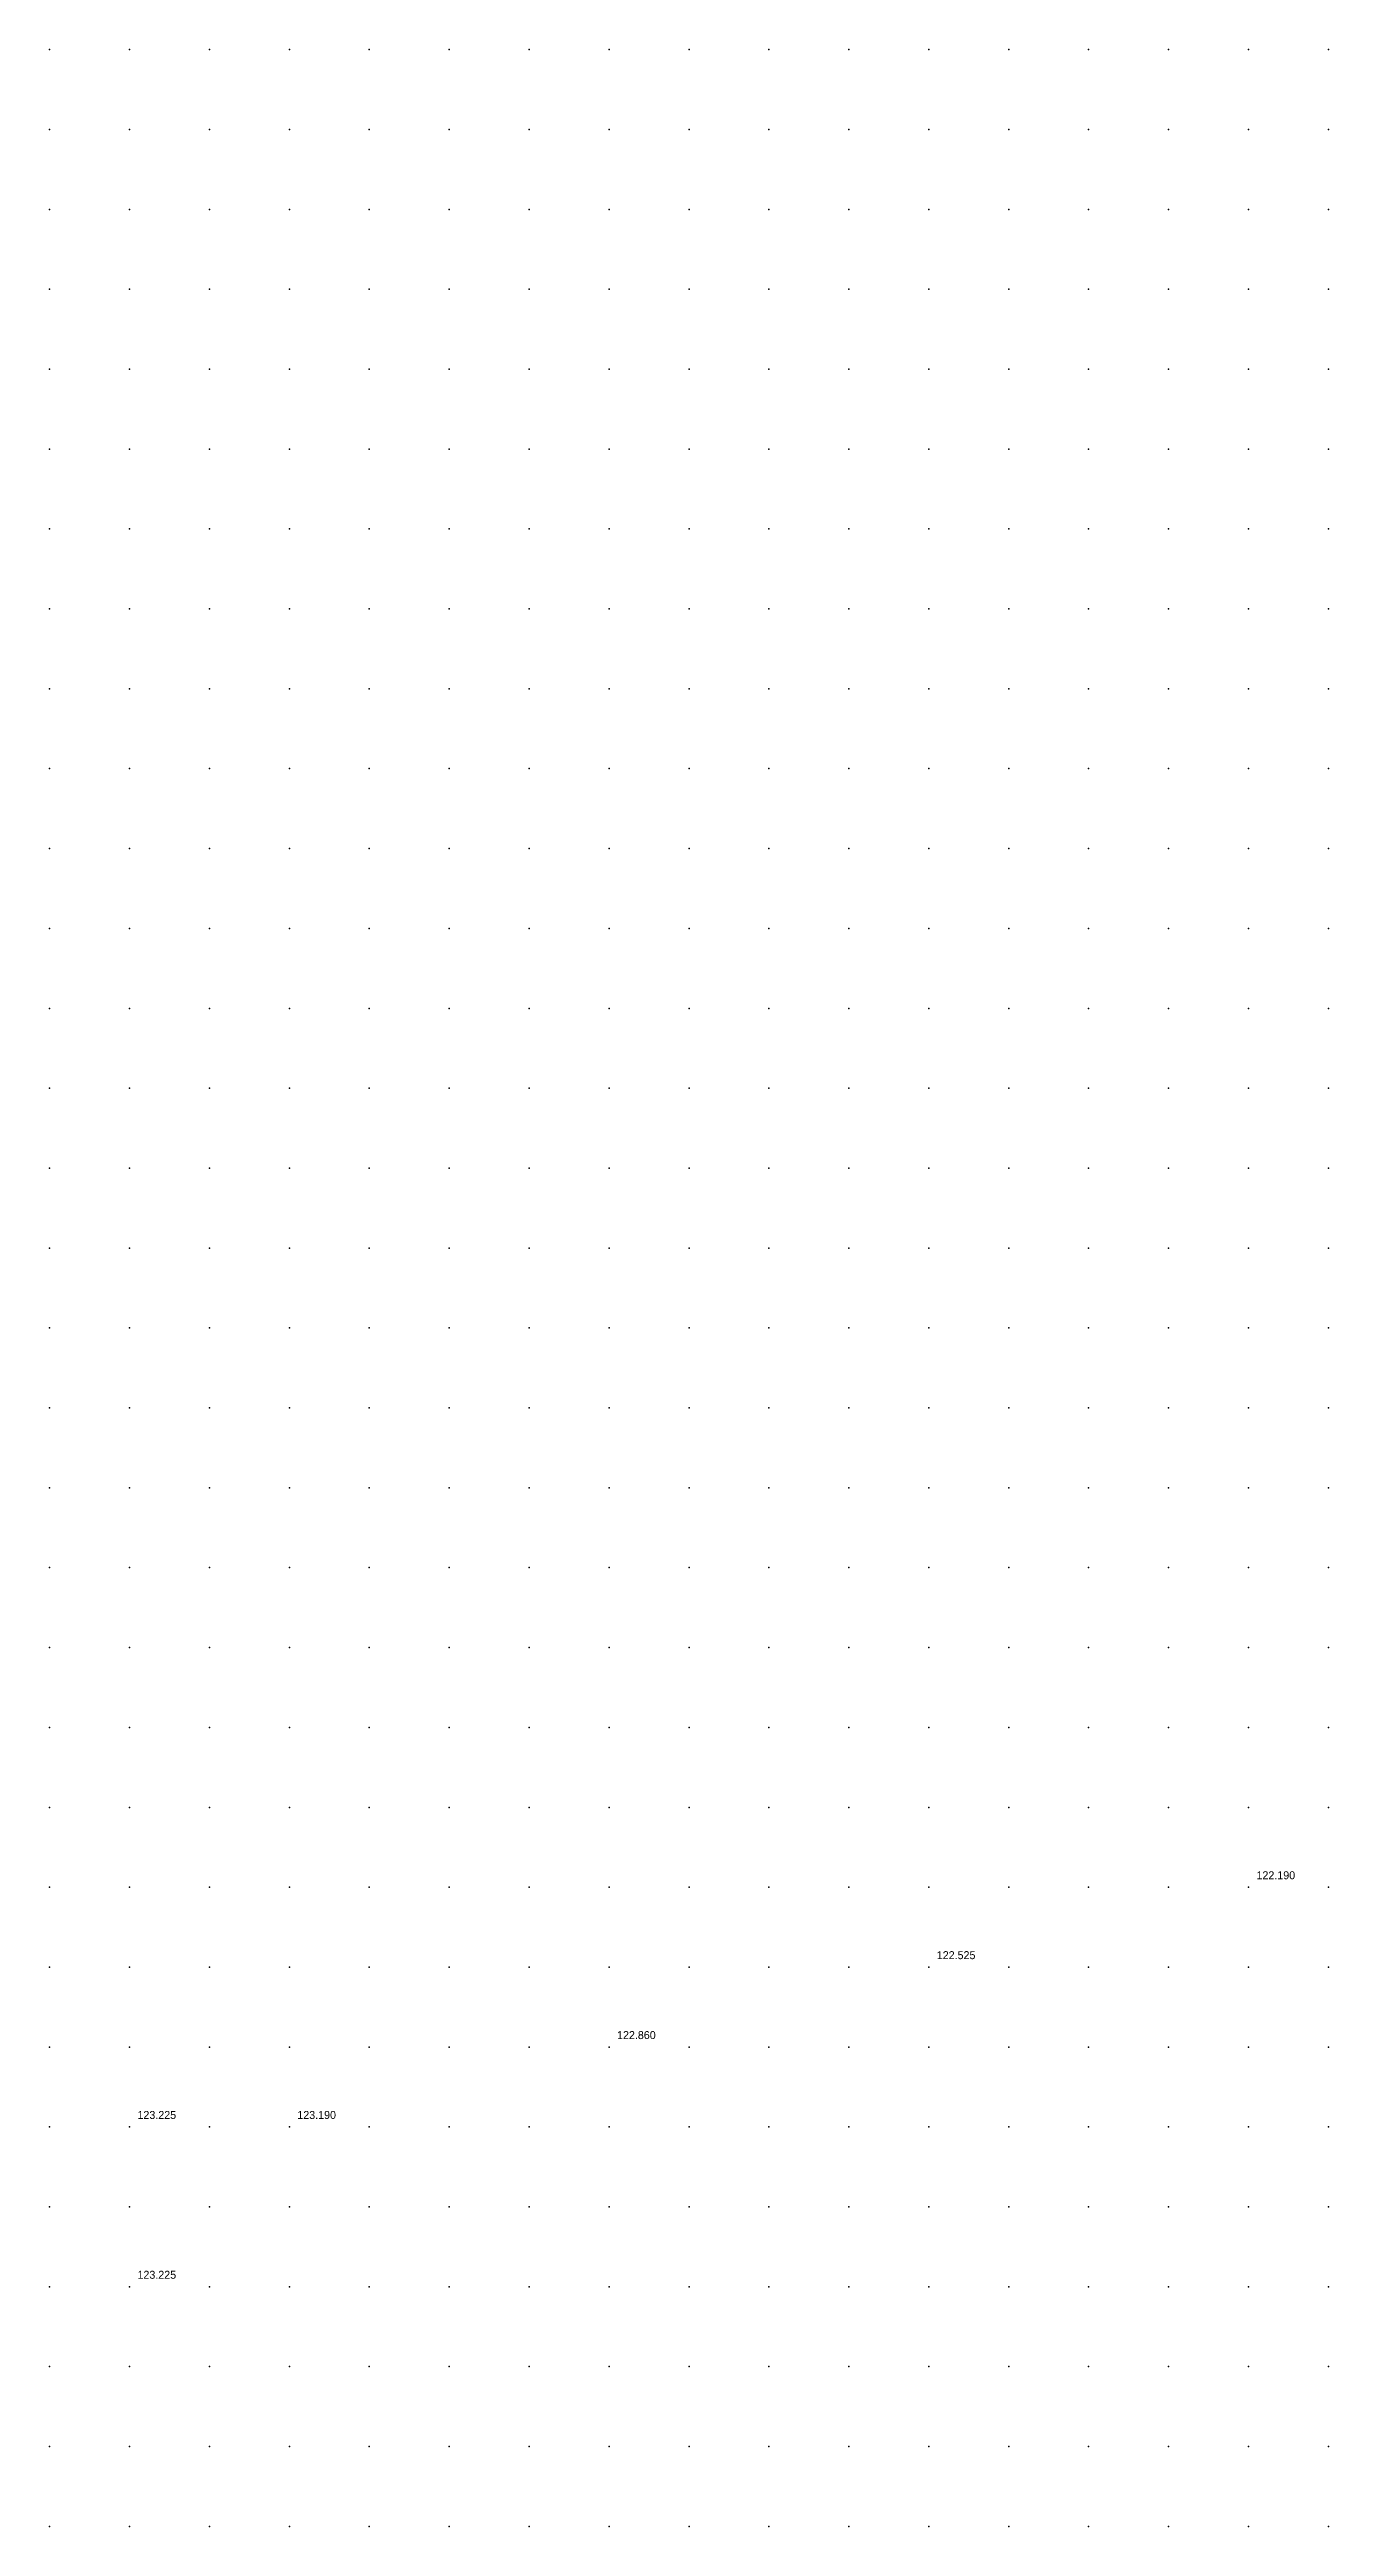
# Model space of a CAD drawing. Header units: metres. Extents: x 287878 to 288137, y 62805 to 63074.
# Drawn here: x 287894 to 287910, y 63043 to 63074 of the extents above; entities that cross this region are included whole.
import ezdxf

# ---------------------------------------------------------------- set-up
doc = ezdxf.new("R2010")
doc.units = ezdxf.units.M
doc.layers.add('SURVEY_INTERP', color=8, linetype='Continuous')
doc.layers.add('SURVEY_REAL', color=3, linetype='Continuous')

msp = doc.modelspace()

# ---------------------------------------------------------------- linework, layer by layer
at = {"layer": 'SURVEY_INTERP'}
for p in [(287894, 63074, 121.59), (287895, 63074, 121.58), (287896, 63074, 121.568), (287897, 63074, 121.556), (287898, 63074, 121.542), (287899, 63074, 121.528), (287900, 63074, 121.512), (287901, 63074, 121.495), (287902, 63074, 121.478), (287903, 63074, 121.459), (287904, 63074, 121.44), (287905, 63074, 121.42), (287906, 63074, 121.399), (287907, 63074, 121.377), (287908, 63074, 121.354), (287909, 63074, 121.331), (287910, 63074, 121.307), (287894, 63073, 121.632), (287895, 63073, 121.622), (287896, 63073, 121.61), (287897, 63073, 121.597), (287898, 63073, 121.583), (287899, 63073, 121.568), (287900, 63073, 121.552), (287901, 63073, 121.535), (287902, 63073, 121.517), (287903, 63073, 121.498), (287904, 63073, 121.478), (287905, 63073, 121.457), (287906, 63073, 121.435), (287907, 63073, 121.413), (287908, 63073, 121.39), (287909, 63073, 121.365), (287910, 63073, 121.341), (287894, 63072, 121.675), (287895, 63072, 121.664), (287896, 63072, 121.652), (287897, 63072, 121.639), (287898, 63072, 121.625), (287899, 63072, 121.61), (287900, 63072, 121.593), (287901, 63072, 121.576), (287902, 63072, 121.557), (287903, 63072, 121.537), (287904, 63072, 121.517), (287905, 63072, 121.495), (287906, 63072, 121.473), (287907, 63072, 121.45), (287908, 63072, 121.426), (287909, 63072, 121.401), (287910, 63072, 121.375), (287894, 63071, 121.719), (287895, 63071, 121.708), (287896, 63071, 121.696), (287897, 63071, 121.683), (287898, 63071, 121.668), (287899, 63071, 121.652), (287900, 63071, 121.635), (287901, 63071, 121.617), (287902, 63071, 121.598), (287903, 63071, 121.578), (287904, 63071, 121.556), (287905, 63071, 121.534), (287906, 63071, 121.511), (287907, 63071, 121.487), (287908, 63071, 121.463), (287909, 63071, 121.437), (287910, 63071, 121.411), (287894, 63070, 121.765), (287895, 63070, 121.753), (287896, 63070, 121.741), (287897, 63070, 121.727), (287898, 63070, 121.712), (287899, 63070, 121.696), (287900, 63070, 121.678), (287901, 63070, 121.659), (287902, 63070, 121.64), (287903, 63070, 121.619), (287904, 63070, 121.597), (287905, 63070, 121.574), (287906, 63070, 121.55), (287907, 63070, 121.526), (287908, 63070, 121.5), (287909, 63070, 121.474), (287910, 63070, 121.446), (287894, 63069, 121.811), (287895, 63069, 121.8), (287896, 63069, 121.787), (287897, 63069, 121.773), (287898, 63069, 121.757), (287899, 63069, 121.74), (287900, 63069, 121.722), (287901, 63069, 121.703), (287902, 63069, 121.682), (287903, 63069, 121.661), (287904, 63069, 121.638), (287905, 63069, 121.615), (287906, 63069, 121.59), (287907, 63069, 121.565), (287908, 63069, 121.538), (287909, 63069, 121.511), (287910, 63069, 121.483), (287894, 63068, 121.859), (287895, 63068, 121.847), (287896, 63068, 121.834), (287897, 63068, 121.82), (287898, 63068, 121.803), (287899, 63068, 121.786), (287900, 63068, 121.767), (287901, 63068, 121.747), (287902, 63068, 121.726), (287903, 63068, 121.704), (287904, 63068, 121.681), (287905, 63068, 121.656), (287906, 63068, 121.631), (287907, 63068, 121.604), (287908, 63068, 121.577), (287909, 63068, 121.549), (287910, 63068, 121.52), (287894, 63067, 121.908), (287895, 63067, 121.896), (287896, 63067, 121.883), (287897, 63067, 121.868), (287898, 63067, 121.851), (287899, 63067, 121.833), (287900, 63067, 121.814), (287901, 63067, 121.793), (287902, 63067, 121.771), (287903, 63067, 121.748), (287904, 63067, 121.724), (287905, 63067, 121.698), (287906, 63067, 121.672), (287907, 63067, 121.645), (287908, 63067, 121.616), (287909, 63067, 121.587), (287910, 63067, 121.557), (287894, 63066, 121.959), (287895, 63066, 121.947), (287896, 63066, 121.933), (287897, 63066, 121.917), (287898, 63066, 121.9), (287899, 63066, 121.881), (287900, 63066, 121.861), (287901, 63066, 121.84), (287902, 63066, 121.817), (287903, 63066, 121.793), (287904, 63066, 121.768), (287905, 63066, 121.741), (287906, 63066, 121.714), (287907, 63066, 121.686), (287908, 63066, 121.657), (287909, 63066, 121.626), (287910, 63066, 121.596), (287894, 63065, 122.011), (287895, 63065, 121.998), (287896, 63065, 121.984), (287897, 63065, 121.968), (287898, 63065, 121.95), (287899, 63065, 121.931), (287900, 63065, 121.91), (287901, 63065, 121.888), (287902, 63065, 121.864), (287903, 63065, 121.839), (287904, 63065, 121.813), (287905, 63065, 121.785), (287906, 63065, 121.757), (287907, 63065, 121.727), (287908, 63065, 121.697), (287909, 63065, 121.666), (287910, 63065, 121.634), (287894, 63064, 122.065), (287895, 63064, 122.052), (287896, 63064, 122.037), (287897, 63064, 122.02), (287898, 63064, 122.002), (287899, 63064, 121.982), (287900, 63064, 121.96), (287901, 63064, 121.937), (287902, 63064, 121.912), (287903, 63064, 121.886), (287904, 63064, 121.858), (287905, 63064, 121.83), (287906, 63064, 121.8), (287907, 63064, 121.77), (287908, 63064, 121.738), (287909, 63064, 121.706), (287910, 63064, 121.673), (287894, 63063, 122.12), (287895, 63063, 122.107), (287896, 63063, 122.091), (287897, 63063, 122.074), (287898, 63063, 122.055), (287899, 63063, 122.034), (287900, 63063, 122.011), (287901, 63063, 121.987), (287902, 63063, 121.961), (287903, 63063, 121.934), (287904, 63063, 121.905), (287905, 63063, 121.875), (287906, 63063, 121.845), (287907, 63063, 121.813), (287908, 63063, 121.78), (287909, 63063, 121.746), (287910, 63063, 121.712), (287894, 63062, 122.177), (287895, 63062, 122.164), (287896, 63062, 122.148), (287897, 63062, 122.13), (287898, 63062, 122.11), (287899, 63062, 122.088), (287900, 63062, 122.064), (287901, 63062, 122.038), (287902, 63062, 122.011), (287903, 63062, 121.983), (287904, 63062, 121.953), (287905, 63062, 121.922), (287906, 63062, 121.889), (287907, 63062, 121.856), (287908, 63062, 121.822), (287909, 63062, 121.787), (287910, 63062, 121.751), (287894, 63061, 122.236), (287895, 63061, 122.222), (287896, 63061, 122.206), (287897, 63061, 122.187), (287898, 63061, 122.166), (287899, 63061, 122.143), (287900, 63061, 122.118), (287901, 63061, 122.091), (287902, 63061, 122.062), (287903, 63061, 122.032), (287904, 63061, 122.001), (287905, 63061, 121.969), (287906, 63061, 121.935), (287907, 63061, 121.9), (287908, 63061, 121.865), (287909, 63061, 121.828), (287910, 63061, 121.791), (287894, 63060, 122.297), (287895, 63060, 122.282), (287896, 63060, 122.265), (287897, 63060, 122.246), (287898, 63060, 122.224), (287899, 63060, 122.2), (287900, 63060, 122.173), (287901, 63060, 122.145), (287902, 63060, 122.115), (287903, 63060, 122.083), (287904, 63060, 122.05), (287905, 63060, 122.016), (287906, 63060, 121.981), (287907, 63060, 121.944), (287908, 63060, 121.907), (287909, 63060, 121.869), (287910, 63060, 121.83), (287894, 63059, 122.36), (287895, 63059, 122.345), (287896, 63059, 122.327), (287897, 63059, 122.307), (287898, 63059, 122.284), (287899, 63059, 122.258), (287900, 63059, 122.23), (287901, 63059, 122.2), (287902, 63059, 122.169), (287903, 63059, 122.135), (287904, 63059, 122.1), (287905, 63059, 122.064), (287906, 63059, 122.027), (287907, 63059, 121.989), (287908, 63059, 121.95), (287909, 63059, 121.91), (287910, 63059, 121.869), (287894, 63058, 122.425), (287895, 63058, 122.41), (287896, 63058, 122.391), (287897, 63058, 122.37), (287898, 63058, 122.346), (287899, 63058, 122.318), (287900, 63058, 122.289), (287901, 63058, 122.257), (287902, 63058, 122.223), (287903, 63058, 122.188), (287904, 63058, 122.151), (287905, 63058, 122.113), (287906, 63058, 122.074), (287907, 63058, 122.033), (287908, 63058, 121.992), (287909, 63058, 121.95), (287910, 63058, 121.907), (287894, 63057, 122.492), (287895, 63057, 122.477), (287896, 63057, 122.458), (287897, 63057, 122.435), (287898, 63057, 122.41), (287899, 63057, 122.381), (287900, 63057, 122.349), (287901, 63057, 122.315), (287902, 63057, 122.279), (287903, 63057, 122.242), (287904, 63057, 122.202), (287905, 63057, 122.162), (287906, 63057, 122.12), (287907, 63057, 122.078), (287908, 63057, 122.035), (287909, 63057, 121.99), (287910, 63057, 121.945), (287894, 63056, 122.562), (287895, 63056, 122.546), (287896, 63056, 122.527), (287897, 63056, 122.503), (287898, 63056, 122.476), (287899, 63056, 122.445), (287900, 63056, 122.411), (287901, 63056, 122.375), (287902, 63056, 122.336), (287903, 63056, 122.296), (287904, 63056, 122.254), (287905, 63056, 122.211), (287906, 63056, 122.167), (287907, 63056, 122.122), (287908, 63056, 122.076), (287909, 63056, 122.03), (287910, 63056, 121.982), (287894, 63055, 122.635), (287895, 63055, 122.619), (287896, 63055, 122.599), (287897, 63055, 122.574), (287898, 63055, 122.545), (287899, 63055, 122.512), (287900, 63055, 122.475), (287901, 63055, 122.436), (287902, 63055, 122.394), (287903, 63055, 122.351), (287904, 63055, 122.307), (287905, 63055, 122.261), (287906, 63055, 122.214), (287907, 63055, 122.165), (287908, 63055, 122.117), (287909, 63055, 122.068), (287910, 63055, 122.017), (287894, 63054, 122.71), (287895, 63054, 122.695), (287896, 63054, 122.675), (287897, 63054, 122.648), (287898, 63054, 122.617), (287899, 63054, 122.58), (287900, 63054, 122.541), (287901, 63054, 122.499), (287902, 63054, 122.454), (287903, 63054, 122.407), (287904, 63054, 122.361), (287905, 63054, 122.312), (287906, 63054, 122.26), (287907, 63054, 122.206), (287908, 63054, 122.155), (287909, 63054, 122.106), (287910, 63054, 122.052), (287894, 63053, 122.788), (287895, 63053, 122.775), (287896, 63053, 122.755), (287897, 63053, 122.727), (287898, 63053, 122.691), (287899, 63053, 122.651), (287900, 63053, 122.609), (287901, 63053, 122.564), (287902, 63053, 122.515), (287903, 63053, 122.463), (287904, 63053, 122.415), (287905, 63053, 122.366), (287906, 63053, 122.308), (287907, 63053, 122.244), (287908, 63053, 122.188), (287909, 63053, 122.144), (287910, 63053, 122.089), (287894, 63052, 122.869), (287895, 63052, 122.86), (287896, 63052, 122.841), (287897, 63052, 122.809), (287898, 63052, 122.768), (287899, 63052, 122.723), (287900, 63052, 122.68), (287901, 63052, 122.634), (287902, 63052, 122.578), (287903, 63052, 122.517), (287904, 63052, 122.467), (287905, 63052, 122.426), (287906, 63052, 122.362), (287907, 63052, 122.276), (287908, 63052, 122.206), (287909, 63052, 122.177), (287910, 63052, 122.13), (287894, 63051, 122.954), (287895, 63051, 122.95), (287896, 63051, 122.933), (287897, 63051, 122.899), (287898, 63051, 122.849), (287899, 63051, 122.794), (287900, 63051, 122.751), (287901, 63051, 122.713), (287902, 63051, 122.649), (287903, 63051, 122.565), (287904, 63051, 122.509), (287905, 63051, 122.491), (287906, 63051, 122.429), (287907, 63051, 122.31), (287908, 63051, 122.212), (287910, 63051, 122.157), (287894, 63050, 123.04), (287895, 63050, 123.047), (287896, 63050, 123.031), (287897, 63050, 122.998), (287898, 63050, 122.935), (287899, 63050, 122.856), (287900, 63050, 122.813), (287901, 63050, 122.805), (287902, 63050, 122.733), (287903, 63050, 122.609), (287904, 63050, 122.528), (287906, 63050, 122.474), (287907, 63050, 122.348), (287908, 63050, 122.239), (287909, 63050, 122.193), (287910, 63050, 122.151), (287894, 63049, 123.122), (287895, 63049, 123.15), (287896, 63049, 123.12), (287897, 63049, 123.109), (287898, 63049, 123.031), (287899, 63049, 122.909), (287900, 63049, 122.845), (287902, 63049, 122.789), (287903, 63049, 122.649), (287904, 63049, 122.548), (287905, 63049, 122.511), (287906, 63049, 122.463), (287907, 63049, 122.371), (287908, 63049, 122.28), (287909, 63049, 122.215), (287910, 63049, 122.158), (287894, 63048, 123.169), (287896, 63048, 123.163), (287898, 63048, 123.094), (287899, 63048, 122.947), (287900, 63048, 122.856), (287901, 63048, 122.827), (287902, 63048, 122.769), (287903, 63048, 122.666), (287904, 63048, 122.575), (287905, 63048, 122.513), (287906, 63048, 122.457), (287907, 63048, 122.387), (287908, 63048, 122.313), (287909, 63048, 122.248), (287910, 63048, 122.187), (287894, 63047, 123.172), (287895, 63047, 123.186), (287896, 63047, 123.155), (287897, 63047, 123.131), (287898, 63047, 123.065), (287899, 63047, 122.959), (287900, 63047, 122.87), (287901, 63047, 122.809), (287902, 63047, 122.748), (287903, 63047, 122.674), (287904, 63047, 122.599), (287905, 63047, 122.533), (287906, 63047, 122.473), (287907, 63047, 122.41), (287908, 63047, 122.346), (287909, 63047, 122.285), (287910, 63047, 122.225), (287894, 63046, 123.188), (287896, 63046, 123.165), (287897, 63046, 123.098), (287898, 63046, 123.035), (287899, 63046, 122.96), (287900, 63046, 122.885), (287901, 63046, 122.818), (287902, 63046, 122.755), (287903, 63046, 122.689), (287904, 63046, 122.624), (287905, 63046, 122.561), (287906, 63046, 122.501), (287907, 63046, 122.442), (287908, 63046, 122.383), (287909, 63046, 122.326), (287910, 63046, 122.269), (287894, 63045, 123.182), (287895, 63045, 123.181), (287896, 63045, 123.145), (287897, 63045, 123.09), (287898, 63045, 123.032), (287899, 63045, 122.969), (287900, 63045, 122.903), (287901, 63045, 122.839), (287902, 63045, 122.776), (287903, 63045, 122.715), (287904, 63045, 122.654), (287905, 63045, 122.595), (287906, 63045, 122.537), (287907, 63045, 122.481), (287908, 63045, 122.425), (287909, 63045, 122.37), (287910, 63045, 122.317), (287894, 63044, 123.185), (287895, 63044, 123.164), (287896, 63044, 123.139), (287897, 63044, 123.101), (287898, 63044, 123.051), (287899, 63044, 122.992), (287900, 63044, 122.93), (287901, 63044, 122.867), (287902, 63044, 122.806), (287903, 63044, 122.747), (287904, 63044, 122.689), (287905, 63044, 122.633), (287906, 63044, 122.578), (287907, 63044, 122.525), (287908, 63044, 122.472), (287909, 63044, 122.42), (287910, 63044, 122.369), (287894, 63043, 123.205), (287895, 63043, 123.191), (287896, 63043, 123.177), (287897, 63043, 123.144), (287898, 63043, 123.09), (287899, 63043, 123.027), (287900, 63043, 122.962), (287901, 63043, 122.9), (287902, 63043, 122.841), (287903, 63043, 122.784), (287904, 63043, 122.729), (287905, 63043, 122.677), (287906, 63043, 122.624), (287907, 63043, 122.573), (287908, 63043, 122.523), (287909, 63043, 122.473), (287910, 63043, 122.426)]:
    msp.add_point(p, dxfattribs=at)
at = {"layer": 'SURVEY_REAL'}
for p in [(287909, 63051, 122.19), (287905, 63050, 122.525), (287901, 63049, 122.86), (287895, 63048, 123.225), (287897, 63048, 123.19), (287895, 63046, 123.225)]:
    msp.add_point(p, dxfattribs=at)

# ---------------------------------------------------------------- texts
for s, p in [('122.190', (287909.1, 63051.1, 122.19)), ('122.525', (287905.1, 63050.1, 122.525)), ('122.860', (287901.1, 63049.1, 122.86)), ('123.225', (287895.1, 63048.1, 123.225)), ('123.190', (287897.1, 63048.1, 123.19)), ('123.225', (287895.1, 63046.1, 123.225))]:
    msp.add_text(s, height=0.1, dxfattribs=at).set_placement(p)

doc.saveas('drawing.dxf')
